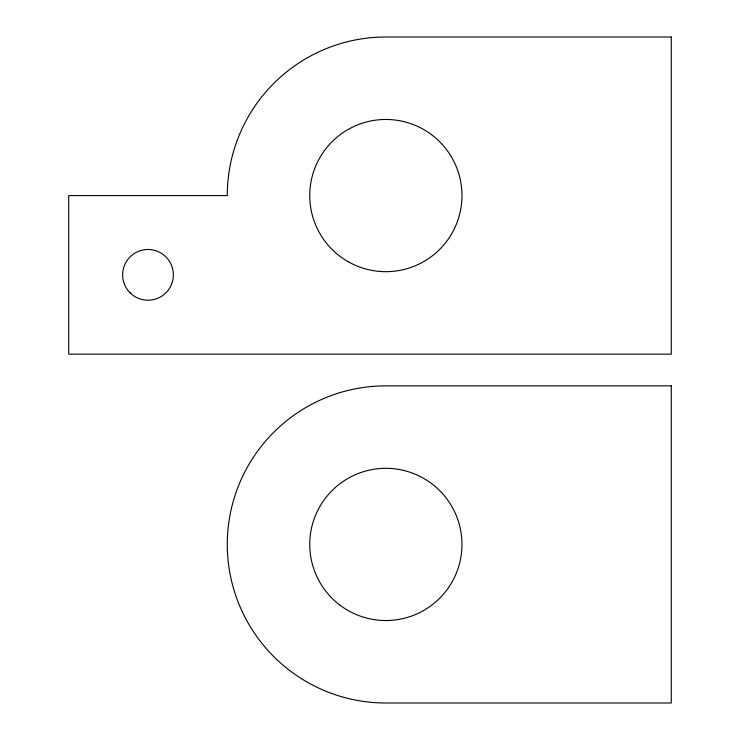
<?xml version="1.0" encoding="UTF-8"?>
<svg xmlns="http://www.w3.org/2000/svg" width="740" height="740" viewBox="0 0 740 740"><rect width="100%" height="100%" fill="white"/><g stroke="black" fill="none" stroke-linecap="round" stroke-linejoin="round"><path stroke-width="1.11" d="M671.282 37L385.855 37A158.573 158.573 0 0 0 227.282 195.573L68.718 195.573L68.718 354.146L671.282 354.146L671.282 37M671.282 385.855L385.855 385.855A158.573 158.573 0 0 0 227.282 544.427A158.573 158.573 0 0 0 385.855 703L671.282 703L671.282 385.855M339.521 604.811A76.118 76.118 0 0 0 461.316 554.362A76.118 76.118 0 0 0 356.726 474.109A76.118 76.118 0 0 0 339.521 604.811M130.064 292.8A25.373 25.373 0 0 0 172.503 281.422A25.373 25.373 0 0 0 141.433 250.351A25.373 25.373 0 0 0 130.064 292.8M347.8 261.488A76.118 76.118 0 0 0 461.973 195.573A76.118 76.118 0 0 0 347.8 129.657A76.118 76.118 0 0 0 347.8 261.488"/></g></svg>
